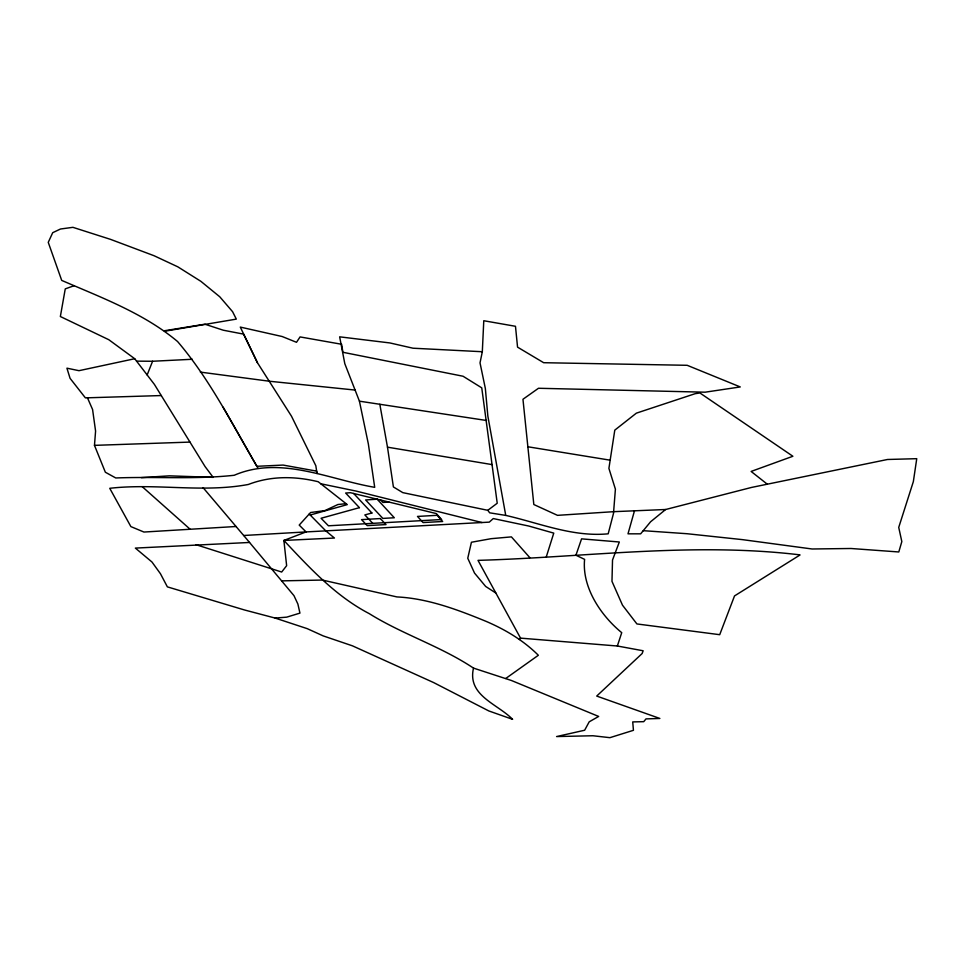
<?xml version="1.0" encoding="UTF-8"?>
<svg xmlns="http://www.w3.org/2000/svg" width="965" height="965" viewBox="0 0 965 965"><rect width="100%" height="100%" fill="white"/><g stroke="black" fill="none" stroke-linecap="round" stroke-linejoin="round"><path stroke-width="1.45" d="M546.323 556.769L553.765 533.114L528.699 526.021L493.272 518.567L489.291 522.137L306.062 531.92L283.879 540.436C309.536 567.818 335.47 596.008 369.197 613.607C402.574 634.403 440.764 646.273 473.501 668.106C467.06 695.632 497.457 703.811 512.62 719.335L488.833 710.952L433.635 682.569L352.43 645.826L323.191 635.899L307.196 628.637L275.146 618.07L244.507 609.976L167.367 586.865L160.455 573.741L151.975 562.016L135.365 548.096L249.537 542.463L293.987 595.682L297.883 604.042L299.946 613.113L286.702 617.154L275.146 618.07M767.296 484.201L751.12 471.439L792.892 456.264L699.915 392.972L695.174 393.684L636.369 413.153L614.789 430.137L608.903 468.387L615.405 489.159L613.487 513.44L608.191 533.814C572.776 537.216 539.568 523.102 505.744 515.406L487.832 415.951L485.347 388.473L480.027 362.864L482.319 351.73L483.779 320.73L515.479 326.291L517.554 347.147L543.657 362.707L687.189 365.301L740.264 386.941L705.138 392.188L538.482 388.268L522.958 399.269L533.826 504.526L557.493 515.346L613.631 511.679L665.633 509.508L751.482 487.446L887.51 459.485L916.75 458.677L913.348 481.607L898.729 527.409L901.829 541.594L898.789 551.968L850.985 548.494L812.096 548.989L742.387 539.628L686.971 533.717L643.245 530.678M482.319 351.73L412.996 348.208L389.872 342.937L339.644 336.833L344.807 363.696L359.426 401.175L368.353 443.972L374.709 487.337C328.522 479.412 280.598 455.323 234.206 475.275C194.906 479.569 155.22 476.445 115.752 477.965L105.354 472.235L94.474 445.36L95.583 431.078L92.58 409.51L87.453 397.809M634.475 510.811L627.998 533.826L640.639 533.826L650.591 521.775L665.633 509.508M617.359 646.007L621.725 632.666C600.906 615.646 581.823 587.335 584.597 559.374L575.936 555.213L581.569 538.856L619.325 541.992L612.522 560.002L611.979 581.352L622.497 605.188L636.912 623.945L719.709 634.693L734.522 595.924L800.045 554.959L798.598 554.706C691.917 542.077 584.778 557.324 478.001 560.363L520.533 638.13L617.359 646.007L643.148 650.772L642.147 653.51L596.708 696.067L659.855 718.455L645.995 718.901L643.739 721.675L632.726 721.917L633.438 730.312L609.904 737.67L592.92 735.752L556.588 736.56L584.645 730.24L589.205 721.82L598.65 716.44L511.329 680.458L473.501 668.106M147.15 374.963L152.579 361.26L192.288 359.269M164.436 331.284L236.316 319.113L232.601 311.719L219.755 296.774L200.865 281.322L177.801 266.822L154.026 255.713L110.613 239.392L72.918 227.33L60.493 229.007L52.713 232.686L48.25 242.348L61.712 280.405C101.663 297.678 143.761 313.251 177.572 341.526C209.646 379.028 232.058 423.864 256.883 466.3L283.107 465.07L316.629 471.137L316.99 473.501L315.832 465.733L291.478 416.18L257.426 362.695L243.59 334.119L223.313 330.223L204.894 324.204L164.677 330.706M519.303 639.518L520.533 638.13M379.824 404.275L387.484 447.169L393.394 486.939L402.803 492.632L487.795 510.316L497.228 503.235L481.752 387.846L463.055 376.241L342.925 352.285L341.598 344.264L300.067 336.918L296.508 342.298L282.166 336.52L240.297 327.087L257.426 362.695M505.756 678.479L538.349 655.271C523.44 640.422 505.37 629.614 486.119 621.376C457.675 609.699 427.845 598.409 396.905 596.925L322.358 580.049L281.684 580.87M74.16 285.7L65.258 288.873L60.361 316.52L108.804 339.716L134.714 358.727L154.4 384.408L205.062 466.553L213.168 477.361L169.382 475.829L141.385 477.639M310.199 515.02L347.279 504.611L318.221 481.74C294.964 476.047 270.936 475.793 248.343 484.466C202.602 493.019 155.86 483.031 109.745 488.302L130.878 526.601L143.93 532.041L236.123 526.492M371.923 512.994L364.83 514.924L372.767 523.344M134.714 358.727L78.985 370.681L66.923 368.172L70.071 378.328L85.39 397.869L161.264 395.554M346.073 503.67L337.919 504.514L324.928 510.582L310.585 512.524L299.21 525.081L306.062 531.92L243.675 535.491L203.084 487.651M388.979 502.065L382.948 502.451L380.765 500.075M94.474 445.36L189.972 442.091M136.56 361.139L152.579 361.26M355.096 390.065L269.621 381.259L200.358 372.104M359.426 401.175L486.517 420.487M505.744 515.406L489.677 512.825L487.795 510.316M527.867 446.771L610.169 460.184M387.484 447.169L492.138 464.611M320.79 483.767L356.097 491.076L481.945 522.535M196.148 544.73L281.671 572.028L286.641 565.683L283.879 540.436L334.445 538.036L325.796 530.871L309.222 514.031M495.865 593.041L485.66 586.443L474.527 573.077L467.76 558.24L471.427 542.246L491.101 538.687L511.414 536.878L529.821 557.637M142.205 486.649L190.141 529.254M353.673 493.489L371.899 512.994M243.675 535.491L249.537 542.463M258.065 468.387L223.12 407.17M359.426 507.662L321.068 518.265L328.438 525.792L441.632 519.532L436.361 513.585L350.44 492.705L345.651 493.031L359.426 507.662M377.182 499.207L365.639 499.954L382.852 518.41L394.299 517.759L377.182 499.207M380.367 518.555L361.537 519.628L367.219 525.611L386 524.586L380.367 518.555M437.157 515.31L417.507 516.432L423.044 522.56L442.645 521.498L437.157 515.31"/></g></svg>
